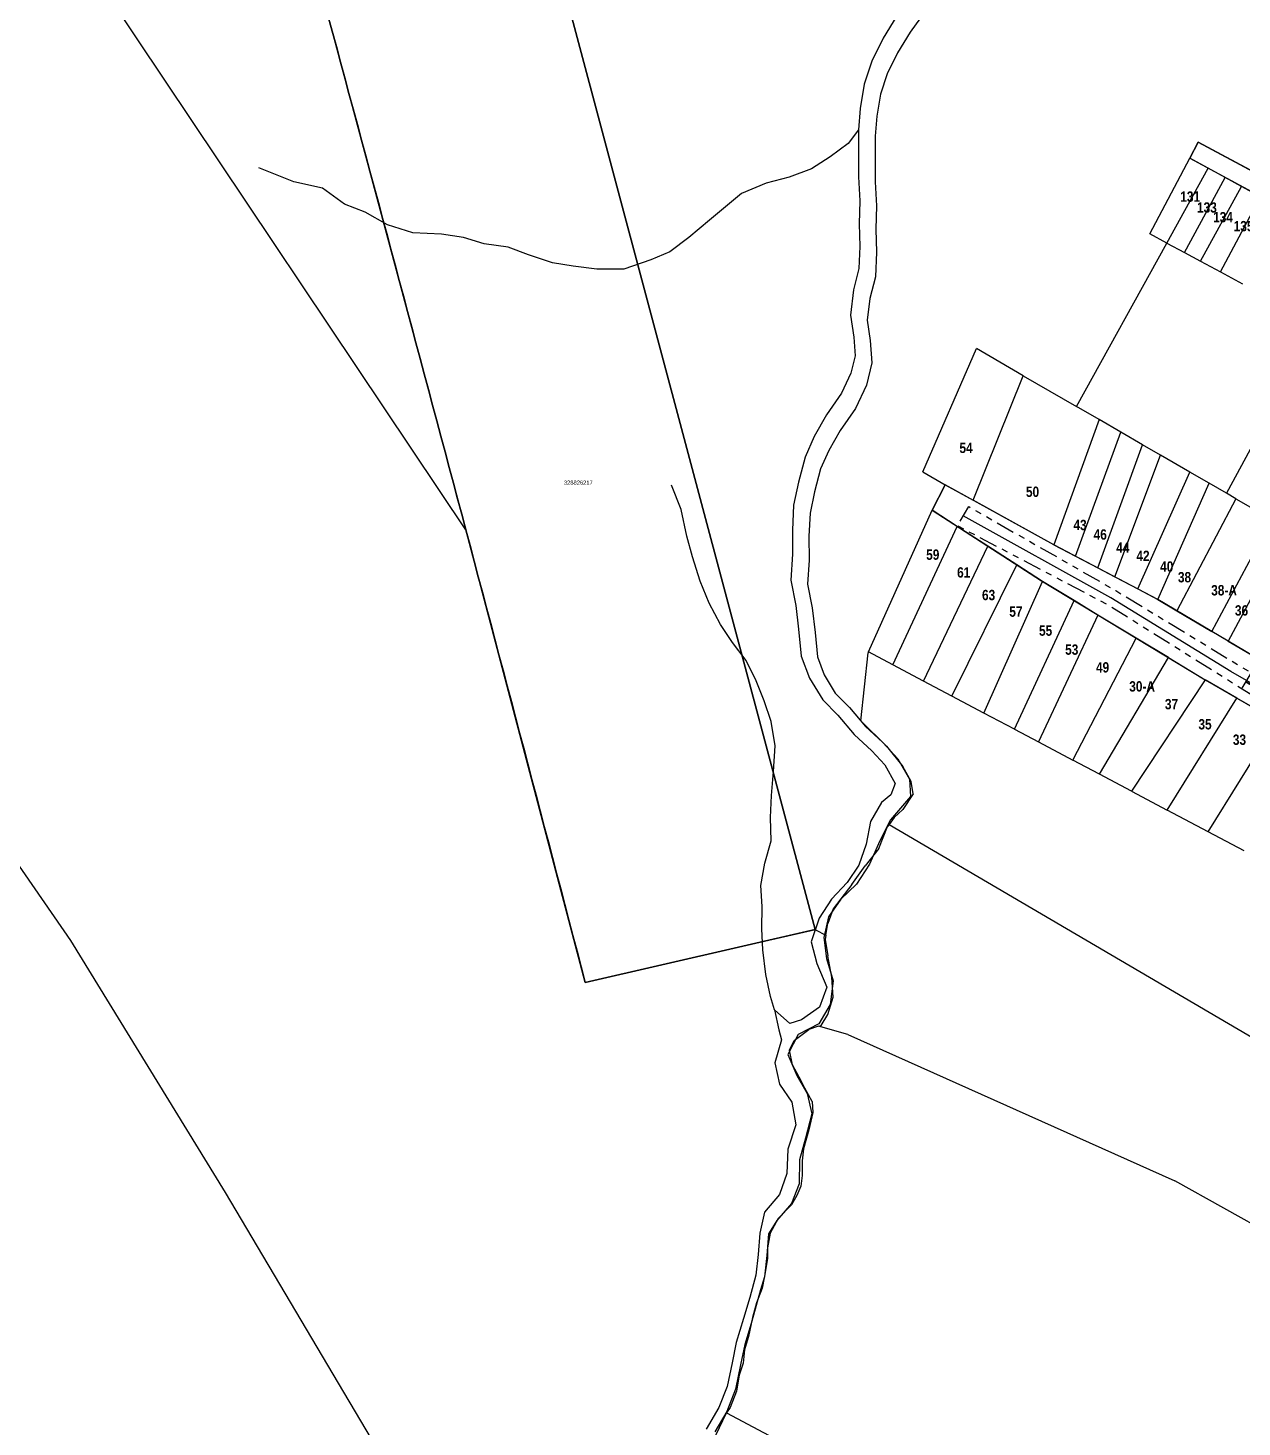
# Model space of a CAD drawing. Extents: x 205316 to 208372, y 4848714 to 4853250.
# Drawn here: x 206349.5 to 206643.1, y 4850883.8 to 4851222.2 of the extents above; entities that cross this region are included whole.
import ezdxf
from ezdxf.enums import TextEntityAlignment as Align

# ---------------------------------------------------------------- set-up
doc = ezdxf.new("R2010")
doc.units = 0
doc.header["$LTSCALE"] = 1.5
doc.header["$MEASUREMENT"] = 0
doc.linetypes.add('TRACO_25', pattern=[8, 3, -1, 1, -1, 1, -1])
for name, color, linetype in [('CD-MALHA-LOTES', 40, 'CONTINUOUS'), ('CD_TXT_QUADRA', 7, 'CONTINUOUS'), ('HD-CURSO-INTER', 170, 'CONTINUOUS'), ('HD-CURSO-PERENE', 170, 'CONTINUOUS'), ('RU-QUADRAS', 6, 'CONTINUOUS'), ('SV-EIXO-RUA-N-PAV', 6, 'CONTINUOUS'), ('SV-RUA-NAO-PAV-S-GUIA-C-GUIA', 7, 'CONTINUOUS'), ('SV-TXT-RUA-N-PAV-S-GUIA-C-GUIA', 7, 'CONTINUOUS'), ('Th_NmrPort', 7, 'CONTINUOUS')]:
    doc.layers.add(name, color=color, linetype=linetype)
doc.styles.add('ARIAL', font='arial.ttf')
doc.styles.add('ROMANS', font='arial.ttf', dxfattribs={"height": 0.2})
doc.styles.get("Standard").update_dxf_attribs({"font": 'swisscbo.ttf'})

msp = doc.modelspace()

# ---------------------------------------------------------------- linework, layer by layer
at = {"layer": 'CD-MALHA-LOTES', "linetype": 'Continuous'}
for p, q in [((206292.82, 4851343.6), (206455.47, 4851100.55)), ((206624.96, 4851170.15), (206634.96, 4851188.24)), ((206634.96, 4851188.24), (206630.49, 4851190.67)), ((206639.07, 4851186), (206634.96, 4851188.24)), ((206629.26, 4851167.84), (206639.07, 4851186)), ((206643.03, 4851183.85), (206639.07, 4851186)), ((206633.1, 4851165.78), (206643.03, 4851183.85)), ((206647.6, 4851181.36), (206643.03, 4851183.85)), ((206637.91, 4851163.19), (206647.6, 4851181.36)), ((206603.12, 4851130.63), (206624.96, 4851170.15)), ((206624.96, 4851170.15), (206629.26, 4851167.84)), ((206629.26, 4851167.84), (206633.1, 4851165.78)), ((206633.1, 4851165.78), (206637.91, 4851163.19)), ((206637.91, 4851163.19), (206643.25, 4851160.32)), ((206578.15, 4851108), (206590.24, 4851138.06)), ((206608.56, 4851127.47), (206603.12, 4851130.63)), ((206608.56, 4851127.47), (206597.59, 4851097.19)), ((206613.8, 4851124.44), (206608.56, 4851127.47)), ((206602.9, 4851094.4), (206613.8, 4851124.44)), ((206619.09, 4851121.38), (206613.8, 4851124.44)), ((206648.26, 4851126.02), (206639.38, 4851109.66)), ((206608.27, 4851091.59), (206619.09, 4851121.38)), ((206623.4, 4851118.89), (206619.09, 4851121.38)), ((206612.36, 4851089.44), (206623.4, 4851118.89)), ((206630.53, 4851114.77), (206623.4, 4851118.89)), ((206617.91, 4851086.52), (206630.53, 4851114.77)), ((206635.18, 4851112.08), (206630.53, 4851114.77)), ((206622.77, 4851083.97), (206635.18, 4851112.08)), ((206639.38, 4851109.66), (206635.18, 4851112.08)), ((206597.59, 4851097.19), (206578.15, 4851108)), ((206641.66, 4851108.33), (206627.37, 4851081.24)), ((206641.66, 4851108.33), (206639.38, 4851109.66)), ((206641.66, 4851108.33), (206647.43, 4851105)), ((206574.23, 4851101.64), (206568.21, 4851105.54)), ((206558.71, 4851068.14), (206574.23, 4851101.64)), ((206581.67, 4851096.83), (206574.23, 4851101.64)), ((206635.83, 4851076.22), (206650.39, 4851103.29)), ((206654.29, 4851101.03), (206639.82, 4851073.86)), ((206566.11, 4851064.22), (206581.67, 4851096.83)), ((206588.65, 4851092.31), (206581.67, 4851096.83)), ((206597.59, 4851097.19), (206602.9, 4851094.4)), ((206602.9, 4851094.4), (206608.27, 4851091.59)), ((206572.95, 4851060.59), (206588.65, 4851092.31)), ((206608.27, 4851091.59), (206612.36, 4851089.44)), ((206580.73, 4851056.47), (206594.89, 4851088.29)), ((206602.51, 4851083.68), (206594.89, 4851088.29)), ((206612.36, 4851089.44), (206617.91, 4851086.52)), ((206588.11, 4851052.56), (206602.51, 4851083.68)), ((206608.29, 4851080.18), (206602.51, 4851083.68)), ((206617.91, 4851086.52), (206622.77, 4851083.97)), ((206622.77, 4851083.97), (206627.37, 4851081.24)), ((206608.29, 4851080.18), (206593.93, 4851049.48)), ((206617.5, 4851074.62), (206608.29, 4851080.18)), ((206627.37, 4851081.24), (206635.83, 4851076.22)), ((206602.22, 4851045.09), (206617.5, 4851074.62)), ((206625.32, 4851069.89), (206617.5, 4851074.62)), ((206639.82, 4851073.86), (206635.83, 4851076.22)), ((206639.82, 4851073.86), (206645.01, 4851070.78)), ((206558.71, 4851068.14), (206552.8, 4851071.27)), ((206608.67, 4851041.67), (206625.32, 4851069.89)), ((206625.32, 4851069.89), (206634.2, 4851064.53)), ((206566.11, 4851064.22), (206558.71, 4851068.14)), ((206572.95, 4851060.59), (206566.11, 4851064.22)), ((206634.2, 4851064.53), (206616.43, 4851037.56)), ((206641.92, 4851060.06), (206634.2, 4851064.53)), ((206580.73, 4851056.47), (206572.95, 4851060.59)), ((206625.03, 4851033.01), (206641.92, 4851060.06)), ((206651.52, 4851054.5), (206641.92, 4851060.06)), ((206588.11, 4851052.56), (206580.73, 4851056.47)), ((206634.95, 4851027.75), (206651.52, 4851054.5)), ((206588.11, 4851052.56), (206593.93, 4851049.48)), ((206593.93, 4851049.48), (206602.22, 4851045.09)), ((206608.67, 4851041.67), (206602.22, 4851045.09)), ((206616.43, 4851037.56), (206608.67, 4851041.67)), ((206616.43, 4851037.56), (206625.03, 4851033.01)), ((206634.95, 4851027.75), (206625.03, 4851033.01)), ((206557.76, 4851029.56), (206760.21, 4850910.73)), ((206643.63, 4851023.15), (206634.95, 4851027.75)), ((206542.47, 4851002.74), (206542.29, 4851001.68)), ((206542.29, 4851001.68), (206542.94, 4850997.79)), ((206540.72, 4850980.74), (206538.39, 4850979.96)), ((206547.8, 4850978.69), (206540.72, 4850980.74)), ((206547.8, 4850978.69), (206626.85, 4850943.3)), ((206539.13, 4850962.49), (206539.37, 4850959.87)), ((206539.37, 4850959.87), (206538.39, 4850955.64)), ((206538.39, 4850955.64), (206537.1, 4850951.1)), ((206537.1, 4850951.1), (206536.77, 4850948.19)), ((206536.77, 4850948.19), (206536.77, 4850944.62)), ((206536.77, 4850944.62), (206536.45, 4850942.03)), ((206536.45, 4850942.03), (206535.48, 4850939.76)), ((206745.38, 4850877.42), (206626.85, 4850943.3)), ((206535.48, 4850939.76), (206534.18, 4850937.49)), ((206534.18, 4850937.49), (206530.93, 4850934.25)), ((206530.93, 4850934.25), (206528.99, 4850930.68)), ((206528.99, 4850930.68), (206528.34, 4850927.12)), ((206528.34, 4850924.52), (206527.61, 4850920.3)), ((206528.34, 4850927.12), (206528.34, 4850924.52)), ((206527.61, 4850920.3), (206527.04, 4850917.39)), ((206527.04, 4850917.39), (206525.74, 4850913.83)), ((206525.74, 4850913.83), (206524.77, 4850910.26)), ((206524.77, 4850910.26), (206523.8, 4850905.72)), ((206523.8, 4850905.72), (206522.82, 4850902.48)), ((206522.82, 4850902.48), (206522.5, 4850899.24)), ((206522.5, 4850899.24), (206521.52, 4850896.32)), ((206521.52, 4850896.32), (206520.88, 4850892.43)), ((206520.88, 4850892.43), (206519.32, 4850888.53)), ((206519.32, 4850888.53), (206518.48, 4850887.24)), ((206518.48, 4850887.24), (206625.08, 4850830.58))]:
    msp.add_line(p, q, dxfattribs=at)
at = {"layer": 'CD-MALHA-LOTES', "linetype": 'Continuous', "flags": 128}
for points in [[(206473.65, 4850760.62), (206476.92, 4850806.14), (206397.24, 4850940.49), (206359.85, 4851001.46), (206149.05, 4851306.83)], [(206470.46, 4851264.41), (206539.87, 4851004.14)], [(206431.06, 4851235.27), (206420.01, 4851232.75), (206455.47, 4851100.55)], [(206630.49, 4851190.67), (206632.54, 4851194.56), (206645.92, 4851187.4)], [(206620.84, 4851172.37), (206630.49, 4851190.67)], [(206624.96, 4851170.15), (206620.84, 4851172.37)], [(206565.91, 4851114.81), (206578.88, 4851144.63)], [(206590.24, 4851138.06), (206578.88, 4851144.63)], [(206590.24, 4851138.06), (206603.12, 4851130.63)], [(206565.91, 4851114.81), (206571.37, 4851111.67)], [(206568.21, 4851105.54), (206571.37, 4851111.67)], [(206571.37, 4851111.67), (206578.15, 4851108)], [(206552.8, 4851071.27), (206568.21, 4851105.54)], [(206484.28, 4850991.31), (206455.47, 4851100.55)], [(206594.89, 4851088.29), (206594.62, 4851088.45), (206588.65, 4851092.31)], [(206550.92, 4851054.56), (206552.7, 4851071.05)], [(206552.8, 4851071.27), (206552.7, 4851071.05)], [(206550.92, 4851054.56), (206557.16, 4851048.43)], [(206557.16, 4851048.43), (206561.06, 4851043.56)], [(206563.11, 4851039.95), (206561.06, 4851043.56)], [(206563.6, 4851036.93), (206563.11, 4851039.95)], [(206563.6, 4851036.93), (206561.06, 4851033.14)], [(206559.02, 4851031.19), (206561.06, 4851033.14)], [(206557.76, 4851029.56), (206557.36, 4851029.05)], [(206559.02, 4851031.19), (206557.76, 4851029.56)], [(206555.26, 4851023.72), (206557.36, 4851029.05)], [(206555.26, 4851023.72), (206552.02, 4851019.51)], [(206548.78, 4851014.97), (206552.02, 4851019.51)], [(206548.78, 4851014.97), (206544.23, 4851009.14)], [(206544.23, 4851009.14), (206542.94, 4851005.57)], [(206542.47, 4851002.74), (206542.94, 4851005.57)], [(206539.98, 4851004.08), (206484.28, 4850991.31)], [(206539.87, 4851004.14), (206539.98, 4851004.08)], [(206539.98, 4851004.08), (206542.47, 4851002.74)], [(206543.91, 4850992.61), (206542.94, 4850997.79)], [(206544.23, 4850987.74), (206543.91, 4850992.61)], [(206542.94, 4850983.53), (206544.23, 4850987.74)], [(206540.72, 4850980.74), (206541.31, 4850980.94), (206542.94, 4850983.53)], [(206536.01, 4850968.44), (206534.45, 4850971.36), (206533.67, 4850974.96), (206534.84, 4850977.3), (206538.39, 4850979.96)], [(206539.13, 4850962.49), (206537.37, 4850965.71), (206536.01, 4850968.44)], [(206521.17, 4850865.34), (206518.05, 4850867.67), (206516.33, 4850870.71), (206516.17, 4850872.33), (206515.68, 4850875.74), (206515.36, 4850877.93), (206515.04, 4850880.12), (206518.48, 4850887.24)]]:
    msp.add_lwpolyline(points, dxfattribs=at)
at = {"layer": 'HD-CURSO-INTER', "flags": 128}
for points in [[(206550.38, 4851197.52), (206547.9, 4851194.2), (206543.49, 4851191.02), (206539.04, 4851188.13), (206533.61, 4851186.1), (206528.08, 4851184.64), (206522.08, 4851182.12), (206514.33, 4851175.72), (206509.34, 4851171.5), (206504.74, 4851168.05), (206500.13, 4851166.13), (206493.61, 4851163.83), (206487.08, 4851163.83), (206481.33, 4851164.6), (206476.34, 4851165.36), (206470.59, 4851167.28), (206465.6, 4851169.2), (206459.84, 4851169.97), (206454.85, 4851171.5), (206449.48, 4851172.27), (206442.57, 4851172.65), (206436.43, 4851174.57), (206431.06, 4851177.64), (206426.07, 4851179.56), (206420.7, 4851183.4), (206413.79, 4851184.93), (206405.35, 4851188.39)], [(206530.08, 4850984.69), (206529.12, 4850987.91), (206527.95, 4850993.22), (206527.22, 4850999.17), (206527.03, 4851004.32), (206527.07, 4851009.72), (206526.73, 4851014.79), (206527.74, 4851020.19), (206529.23, 4851025.56), (206529.12, 4851031.18), (206529.33, 4851036.51), (206529.79, 4851042.36), (206530.18, 4851048.53), (206529.27, 4851054.41), (206527.59, 4851059.44), (206525.62, 4851064.27), (206523.21, 4851069.17), (206519.92, 4851073.51), (206516.98, 4851077.87), (206514.24, 4851083.08), (206512.11, 4851088.36), (206510.2, 4851094.24), (206508.83, 4851099.24), (206507.47, 4851105.75), (206505.16, 4851111.6)]]:
    msp.add_lwpolyline(points, dxfattribs=at)
at = {"layer": 'HD-CURSO-PERENE', "flags": 128}
for points in [[(206566.41, 4851226.12), (206562.88, 4851221.19), (206559.78, 4851216.17), (206557.3, 4851211.06), (206555.67, 4851206.14), (206554.8, 4851200.88), (206554.4, 4851196.05), (206554.41, 4851190.51), (206554.43, 4851185), (206554.69, 4851179.18), (206554.57, 4851173.53), (206554.69, 4851167.99), (206554.46, 4851162.01), (206553.08, 4851156.72), (206552.51, 4851151.5), (206553.22, 4851146.61), (206553.64, 4851141.2), (206552.33, 4851135.79), (206549.63, 4851130.17), (206545.93, 4851124.85), (206543.19, 4851120), (206541.21, 4851115.54), (206539.72, 4851109.95), (206538.65, 4851104.84), (206538.4, 4851099.3), (206538.44, 4851093.46), (206538.06, 4851087.62), (206539.16, 4851081.9), (206539.88, 4851075.95), (206540.42, 4851070.04), (206542.1, 4851065.69), (206544.77, 4851061.31), (206548.2, 4851057.86), (206552.09, 4851053.25), (206556.25, 4851049.39), (206559.9, 4851045.43), (206562.7, 4851040.47), (206562.95, 4851036.27), (206558.14, 4851030.61), (206555.55, 4851025.55), (206553, 4851019.9), (206549.93, 4851015.08), (206546.14, 4851011.5), (206543.11, 4851007.22), (206542, 4851002.15), (206542.61, 4850997.12), (206544.27, 4850991.69), (206543.53, 4850986.02), (206540.82, 4850981.3), (206535.79, 4850978.74), (206533.31, 4850973.88), (206535.47, 4850968.82), (206537.93, 4850964.44), (206539.12, 4850959.54), (206537.53, 4850953.69), (206536.12, 4850948.42), (206536.06, 4850942.6), (206534.15, 4850937.85), (206530.61, 4850933.72), (206528.61, 4850930.51), (206528.22, 4850925.31), (206527.62, 4850920.13), (206526.65, 4850916.98), (206524.55, 4850909.39), (206522.85, 4850903.74), (206521.87, 4850898.86), (206520.66, 4850892.96), (206518.49, 4850887.57), (206515.59, 4850882.66)], [(206559.64, 4851225.08), (206556.34, 4851219.72), (206553.61, 4851214.12), (206551.78, 4851208.55), (206550.81, 4851202.74), (206550.38, 4851197.52), (206550.39, 4851191.78), (206550.4, 4851186.17), (206550.66, 4851180.4), (206550.55, 4851174.81), (206550.66, 4851169.31), (206550.46, 4851163.99), (206549.13, 4851158.86), (206548.45, 4851152.7), (206549.23, 4851147.37), (206549.58, 4851142.87), (206548.56, 4851138.66), (206546.24, 4851133.83), (206542.63, 4851128.64), (206539.67, 4851123.4), (206537.44, 4851118.39), (206535.83, 4851112.32), (206534.65, 4851106.72), (206534.38, 4851100.68), (206534.41, 4851094.88), (206534.01, 4851088.61), (206535.19, 4851082.46), (206535.89, 4851076.74), (206536.48, 4851070.25), (206538.54, 4851064.89), (206541.72, 4851059.68), (206545.41, 4851055.97), (206549.36, 4851051.29), (206553.59, 4851047.36), (206556.75, 4851043.93), (206559.28, 4851039.45), (206558.17, 4851036.72), (206555.9, 4851034.82), (206553.24, 4851030.23), (206552.22, 4851024.73), (206550.44, 4851019.69), (206547.63, 4851015.53), (206543.84, 4851011.44), (206540.88, 4851006.85), (206538.92, 4851001.16), (206540.31, 4850995.9), (206542.72, 4850990.19), (206540.91, 4850985.33), (206536.61, 4850982.28), (206533.73, 4850981.4), (206530.08, 4850984.69), (206531.07, 4850979.84), (206531.73, 4850977.4), (206530.13, 4850971.89), (206531.26, 4850966.74), (206534.23, 4850962.35), (206535.24, 4850956.85), (206533.25, 4850951.03), (206533.01, 4850945.13), (206531.23, 4850940.06), (206527.62, 4850935.75), (206526.52, 4850930.66), (206526.13, 4850925.51), (206525.56, 4850920.52), (206524.1, 4850915.13), (206522.54, 4850910), (206520.81, 4850904.25), (206519.82, 4850899.28), (206518.65, 4850893.56), (206516.61, 4850888.5), (206513.51, 4850883.25)]]:
    msp.add_lwpolyline(points, dxfattribs=at)
at = {"layer": 'RU-QUADRAS', "linetype": 'Continuous'}
msp.add_lwpolyline([(206420.01, 4851232.75, -0.002101), (206484.28, 4850991.31), (206539.87, 4851004.14), (206470.46, 4851264.41)], format="xyb", dxfattribs=at)
msp.add_lwpolyline([(206416.99, 4851252.86), (206470.46, 4851264.41), (206539.87, 4851004.14), (206484.28, 4850991.31, 0.002101), (206420.01, 4851232.75), (206422.71, 4851233.47)], format="xyb", close=True, dxfattribs=at)
for points in [[(206832.45, 4851087.59), (206632.54, 4851194.56), (206630.49, 4851190.67), (206781.06, 4851109.3)], [(206669.43, 4851056.31), (206622.77, 4851083.97), (206597.59, 4851097.19), (206571.37, 4851111.67), (206568.21, 4851105.54), (206594.62, 4851088.45), (206634.2, 4851064.53), (206669.69, 4851044.02)]]:
    msp.add_lwpolyline(points, dxfattribs=at)
at = {"layer": 'SV-EIXO-RUA-N-PAV', "flags": 128}
msp.add_lwpolyline([(206796.66, 4850979.99), (206737.5, 4851012.14), (206675.2, 4851046.65), (206640.4, 4851066.54), (206611.44, 4851084.38), (206575.73, 4851104.17)], dxfattribs=at)
at = {"layer": 'SV-RUA-NAO-PAV-S-GUIA-C-GUIA', "linetype": 'TRACO_25', "flags": 128}
msp.add_lwpolyline([(206791.42, 4850977.93), (206790.14, 4850980.94), (206763.18, 4850995.79), (206738.43, 4851008.82), (206731.49, 4851012.48), (206695.7, 4851032.63), (206689.53, 4851036.16), (206653.98, 4851055.52), (206610.55, 4851082.71), (206574.33, 4851101.75), (206577.04, 4851106.42), (206612.63, 4851086.08), (206650.05, 4851063.38), (206696.52, 4851037.87), (206714.34, 4851028.16), (206739.16, 4851014.15), (206761.37, 4851001.61), (206792.41, 4850984.47)], dxfattribs=at)

# ---------------------------------------------------------------- texts
at = {"layer": 'CD_TXT_QUADRA', "color": 7, "linetype": 'Continuous', "style": 'ROMANS'}
msp.add_text('328826217', height=1, dxfattribs=at).set_placement((206482.61, 4851112.22), align=Align.MIDDLE)
at = {"layer": 'SV-TXT-RUA-N-PAV-S-GUIA-C-GUIA', "style": 'ARIAL', "width": 0.7}
msp.add_text('PASSAGEM', height=4, rotation=329, dxfattribs=at).set_placement((206642.72, 4851062.79))
at = {"layer": 'Th_NmrPort', "color": 1}
for s, p in [('131', (206628.21, 4851181.4)), ('133', (206632.26, 4851178.76)), ('134', (206636.15, 4851176.42)), ('135-B', (206641.13, 4851174.25)), ('54', (206574.79, 4851120.62)), ('50', (206590.88, 4851110)), ('43', (206602.37, 4851101.97)), ('46', (206607.25, 4851099.67)), ('44', (206612.71, 4851096.51)), ('59', (206566.75, 4851094.79)), ('42', (206617.59, 4851094.5)), ('61', (206574.22, 4851090.49)), ('40', (206623.34, 4851091.92)), ('38', (206627.64, 4851089.34)), ('38-A', (206635.69, 4851086.18)), ('63', (206580.25, 4851085.03)), ('57', (206586.85, 4851081.02)), ('36', (206641.43, 4851081.3)), ('55', (206594.04, 4851076.42)), ('53', (206600.36, 4851071.83)), ('49', (206607.82, 4851067.53)), ('30-A', (206615.87, 4851062.93)), ('37', (206624.49, 4851058.63)), ('35', (206632.6, 4851053.77)), ('33', (206640.93, 4851050.04))]:
    msp.add_text(s, height=2.5, dxfattribs=at).set_placement(p, align=Align.MIDDLE_LEFT)

doc.saveas('drawing.dxf')
